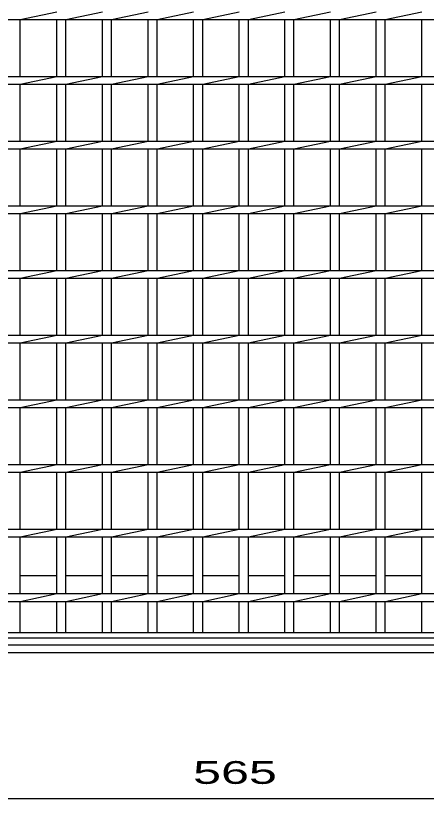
# Model space of a CAD drawing. Units: millimetres, scale not verified. Extents: x -1456 to 1385, y -1026 to 843.
# Drawn here: x -857 to -539, y -361 to 244 of the extents above; entities that cross this region are included whole.
import ezdxf
from ezdxf.enums import TextEntityAlignment as Align

# ---------------------------------------------------------------- set-up
doc = ezdxf.new("R2010")
doc.units = ezdxf.units.MM
doc.header["$LTSCALE"] = 8
for name, color, linetype, lineweight in [('16', 3, 'Continuous', 25), ('19', 6, 'Continuous', 25), ('22', 4, 'Continuous', 25)]:
    doc.layers.add(name, color=color, linetype=linetype, lineweight=lineweight)
doc.styles.add('ベクトル', font='')
doc.styles.get('ベクトル').set_extended_font_data('ベクトル')

msp = doc.modelspace()

# ---------------------------------------------------------------- linework, layer by layer
at = {"layer": '16'}
for p, q in [((-853.5, 241), (-825.2, 247)), ((-818.2, 241), (-789.9, 247)), ((-782.9, 241), (-754.6, 247)), ((-747.6, 241), (-719.3, 247)), ((-712.3, 241), (-684, 247)), ((-677, 241), (-648.7, 247)), ((-641.7, 241), (-613.4, 247)), ((-606.4, 241), (-578.1, 247)), ((-571.1, 241), (-542.8, 247)), ((-1037, 241), (-324, 241)), ((-853.5, 197), (-853.5, 241)), ((-825.2, 197), (-825.2, 241)), ((-818.2, 197), (-818.2, 241)), ((-789.9, 197), (-789.9, 241)), ((-782.9, 197), (-782.9, 241)), ((-754.6, 197), (-754.6, 241)), ((-747.6, 197), (-747.6, 241)), ((-719.3, 197), (-719.3, 241)), ((-712.3, 197), (-712.3, 241)), ((-684, 197), (-684, 241)), ((-677, 197), (-677, 241)), ((-648.7, 197), (-648.7, 241)), ((-641.7, 197), (-641.7, 241)), ((-613.4, 197), (-613.4, 241)), ((-606.4, 197), (-606.4, 241)), ((-578.1, 197), (-578.1, 241)), ((-571.1, 197), (-571.1, 241)), ((-542.8, 197), (-542.8, 241)), ((-1037, 197), (-324, 197)), ((-853.5, 191), (-825.2, 197)), ((-818.2, 191), (-789.9, 197)), ((-782.9, 191), (-754.6, 197)), ((-747.6, 191), (-719.3, 197)), ((-712.3, 191), (-684, 197)), ((-677, 191), (-648.7, 197)), ((-641.7, 191), (-613.4, 197)), ((-606.4, 191), (-578.1, 197)), ((-571.1, 191), (-542.8, 197)), ((-1037, 191), (-324, 191)), ((-853.5, 147), (-853.5, 191)), ((-825.2, 147), (-825.2, 191)), ((-818.2, 147), (-818.2, 191)), ((-789.9, 147), (-789.9, 191)), ((-782.9, 147), (-782.9, 191)), ((-754.6, 147), (-754.6, 191)), ((-747.6, 147), (-747.6, 191)), ((-719.3, 147), (-719.3, 191)), ((-712.3, 147), (-712.3, 191)), ((-684, 147), (-684, 191)), ((-677, 147), (-677, 191)), ((-648.7, 147), (-648.7, 191)), ((-641.7, 147), (-641.7, 191)), ((-613.4, 147), (-613.4, 191)), ((-606.4, 147), (-606.4, 191)), ((-578.1, 147), (-578.1, 191)), ((-571.1, 147), (-571.1, 191)), ((-542.8, 147), (-542.8, 191)), ((-1037, 147), (-324, 147)), ((-853.5, 141), (-825.2, 147)), ((-818.2, 141), (-789.9, 147)), ((-782.9, 141), (-754.6, 147)), ((-747.6, 141), (-719.3, 147)), ((-712.3, 141), (-684, 147)), ((-677, 141), (-648.7, 147)), ((-641.7, 141), (-613.4, 147)), ((-606.4, 141), (-578.1, 147)), ((-571.1, 141), (-542.8, 147)), ((-1037, 141), (-324, 141)), ((-853.5, 97), (-853.5, 141)), ((-825.2, 97), (-825.2, 141)), ((-818.2, 97), (-818.2, 141)), ((-789.9, 97), (-789.9, 141)), ((-782.9, 97), (-782.9, 141)), ((-754.6, 97), (-754.6, 141)), ((-747.6, 97), (-747.6, 141)), ((-719.3, 97), (-719.3, 141)), ((-712.3, 97), (-712.3, 141)), ((-684, 97), (-684, 141)), ((-677, 97), (-677, 141)), ((-648.7, 97), (-648.7, 141)), ((-641.7, 97), (-641.7, 141)), ((-613.4, 97), (-613.4, 141)), ((-606.4, 97), (-606.4, 141)), ((-578.1, 97), (-578.1, 141)), ((-571.1, 97), (-571.1, 141)), ((-542.8, 97), (-542.8, 141)), ((-1037, 97), (-324, 97)), ((-853.5, 91), (-825.2, 97)), ((-818.2, 91), (-789.9, 97)), ((-782.9, 91), (-754.6, 97)), ((-747.6, 91), (-719.3, 97)), ((-712.3, 91), (-684, 97)), ((-677, 91), (-648.7, 97)), ((-641.7, 91), (-613.4, 97)), ((-606.4, 91), (-578.1, 97)), ((-571.1, 91), (-542.8, 97)), ((-1037, 91), (-324, 91)), ((-853.5, 47), (-853.5, 91)), ((-825.2, 47), (-825.2, 91)), ((-818.2, 47), (-818.2, 91)), ((-789.9, 47), (-789.9, 91)), ((-782.9, 47), (-782.9, 91)), ((-754.6, 47), (-754.6, 91)), ((-747.6, 47), (-747.6, 91)), ((-719.3, 47), (-719.3, 91)), ((-712.3, 47), (-712.3, 91)), ((-684, 47), (-684, 91)), ((-677, 47), (-677, 91)), ((-648.7, 47), (-648.7, 91)), ((-641.7, 47), (-641.7, 91)), ((-613.4, 47), (-613.4, 91)), ((-606.4, 47), (-606.4, 91)), ((-578.1, 47), (-578.1, 91)), ((-571.1, 47), (-571.1, 91)), ((-542.8, 47), (-542.8, 91)), ((-1037, 47), (-324, 47)), ((-853.5, 41), (-825.2, 47)), ((-818.2, 41), (-789.9, 47)), ((-782.9, 41), (-754.6, 47)), ((-747.6, 41), (-719.3, 47)), ((-712.3, 41), (-684, 47)), ((-677, 41), (-648.7, 47)), ((-641.7, 41), (-613.4, 47)), ((-606.4, 41), (-578.1, 47)), ((-571.1, 41), (-542.8, 47)), ((-1037, 41), (-324, 41)), ((-853.5, -3), (-853.5, 41)), ((-825.2, -3), (-825.2, 41)), ((-818.2, -3), (-818.2, 41)), ((-789.9, -3), (-789.9, 41)), ((-782.9, -3), (-782.9, 41)), ((-754.6, -3), (-754.6, 41)), ((-747.6, -3), (-747.6, 41)), ((-719.3, -3), (-719.3, 41)), ((-712.3, -3), (-712.3, 41)), ((-684, -3), (-684, 41)), ((-677, -3), (-677, 41)), ((-648.7, -3), (-648.7, 41)), ((-641.7, -3), (-641.7, 41)), ((-613.4, -3), (-613.4, 41)), ((-606.4, -3), (-606.4, 41)), ((-578.1, -3), (-578.1, 41)), ((-571.1, -3), (-571.1, 41)), ((-542.8, -3), (-542.8, 41)), ((-1037, -3), (-324, -3)), ((-853.5, -9), (-825.2, -3)), ((-818.2, -9), (-789.9, -3)), ((-782.9, -9), (-754.6, -3)), ((-747.6, -9), (-719.3, -3)), ((-712.3, -9), (-684, -3)), ((-677, -9), (-648.7, -3)), ((-641.7, -9), (-613.4, -3)), ((-606.4, -9), (-578.1, -3)), ((-571.1, -9), (-542.8, -3)), ((-1037, -9), (-324, -9)), ((-853.5, -53), (-853.5, -9)), ((-825.2, -53), (-825.2, -9)), ((-818.2, -53), (-818.2, -9)), ((-789.9, -53), (-789.9, -9)), ((-782.9, -53), (-782.9, -9)), ((-754.6, -53), (-754.6, -9)), ((-747.6, -53), (-747.6, -9)), ((-719.3, -53), (-719.3, -9)), ((-712.3, -53), (-712.3, -9)), ((-684, -53), (-684, -9)), ((-677, -53), (-677, -9)), ((-648.7, -53), (-648.7, -9)), ((-641.7, -53), (-641.7, -9)), ((-613.4, -53), (-613.4, -9)), ((-606.4, -53), (-606.4, -9)), ((-578.1, -53), (-578.1, -9)), ((-571.1, -53), (-571.1, -9)), ((-542.8, -53), (-542.8, -9)), ((-1037, -53), (-324, -53)), ((-853.5, -59), (-825.2, -53)), ((-818.2, -59), (-789.9, -53)), ((-782.9, -59), (-754.6, -53)), ((-747.6, -59), (-719.3, -53)), ((-712.3, -59), (-684, -53)), ((-677, -59), (-648.7, -53)), ((-641.7, -59), (-613.4, -53)), ((-606.4, -59), (-578.1, -53)), ((-571.1, -59), (-542.8, -53)), ((-1037, -59), (-324, -59)), ((-853.5, -103), (-853.5, -59)), ((-825.2, -103), (-825.2, -59)), ((-818.2, -103), (-818.2, -59)), ((-789.9, -103), (-789.9, -59)), ((-782.9, -103), (-782.9, -59)), ((-754.6, -103), (-754.6, -59)), ((-747.6, -103), (-747.6, -59)), ((-719.3, -103), (-719.3, -59)), ((-712.3, -103), (-712.3, -59)), ((-684, -103), (-684, -59)), ((-677, -103), (-677, -59)), ((-648.7, -103), (-648.7, -59)), ((-641.7, -103), (-641.7, -59)), ((-613.4, -103), (-613.4, -59)), ((-606.4, -103), (-606.4, -59)), ((-578.1, -103), (-578.1, -59)), ((-571.1, -103), (-571.1, -59)), ((-542.8, -103), (-542.8, -59)), ((-1037, -103), (-324, -103)), ((-853.5, -109), (-825.2, -103)), ((-818.2, -109), (-789.9, -103)), ((-782.9, -109), (-754.6, -103)), ((-747.6, -109), (-719.3, -103)), ((-712.3, -109), (-684, -103)), ((-677, -109), (-648.7, -103)), ((-641.7, -109), (-613.4, -103)), ((-606.4, -109), (-578.1, -103)), ((-571.1, -109), (-542.8, -103)), ((-1037, -109), (-324, -109)), ((-853.5, -153), (-853.5, -109)), ((-825.2, -153), (-825.2, -109)), ((-818.2, -153), (-818.2, -109)), ((-789.9, -153), (-789.9, -109)), ((-782.9, -153), (-782.9, -109)), ((-754.6, -153), (-754.6, -109)), ((-747.6, -153), (-747.6, -109)), ((-719.3, -153), (-719.3, -109)), ((-712.3, -153), (-712.3, -109)), ((-684, -153), (-684, -109)), ((-677, -153), (-677, -109)), ((-648.7, -153), (-648.7, -109)), ((-641.7, -153), (-641.7, -109)), ((-613.4, -153), (-613.4, -109)), ((-606.4, -153), (-606.4, -109)), ((-578.1, -153), (-578.1, -109)), ((-571.1, -153), (-571.1, -109)), ((-542.8, -153), (-542.8, -109)), ((-1037, -153), (-324, -153)), ((-853.5, -159), (-825.2, -153)), ((-818.2, -159), (-789.9, -153)), ((-782.9, -159), (-754.6, -153)), ((-747.6, -159), (-719.3, -153)), ((-712.3, -159), (-684, -153)), ((-677, -159), (-648.7, -153)), ((-641.7, -159), (-613.4, -153)), ((-606.4, -159), (-578.1, -153)), ((-571.1, -159), (-542.8, -153)), ((-1037, -159), (-324, -159)), ((-853.5, -203), (-853.5, -159)), ((-825.2, -203), (-825.2, -159)), ((-818.2, -203), (-818.2, -159)), ((-789.9, -203), (-789.9, -159)), ((-782.9, -203), (-782.9, -159)), ((-754.6, -203), (-754.6, -159)), ((-747.6, -203), (-747.6, -159)), ((-719.3, -203), (-719.3, -159)), ((-712.3, -203), (-712.3, -159)), ((-684, -203), (-684, -159)), ((-677, -203), (-677, -159)), ((-648.7, -203), (-648.7, -159)), ((-641.7, -203), (-641.7, -159)), ((-613.4, -203), (-613.4, -159)), ((-606.4, -203), (-606.4, -159)), ((-578.1, -203), (-578.1, -159)), ((-571.1, -203), (-571.1, -159)), ((-542.8, -203), (-542.8, -159)), ((-853.5, -189), (-825.2, -189)), ((-818.2, -189), (-789.9, -189)), ((-782.9, -189), (-754.6, -189)), ((-747.6, -189), (-719.3, -189)), ((-712.3, -189), (-684, -189)), ((-677, -189), (-648.7, -189)), ((-641.7, -189), (-613.4, -189)), ((-606.4, -189), (-578.1, -189)), ((-571.1, -189), (-542.8, -189)), ((-931.1, -203), (-429.9, -203)), ((-853.5, -209), (-825.2, -203)), ((-818.2, -209), (-789.9, -203)), ((-782.9, -209), (-754.6, -203)), ((-747.6, -209), (-719.3, -203)), ((-712.3, -209), (-684, -203)), ((-677, -209), (-648.7, -203)), ((-641.7, -209), (-613.4, -203)), ((-606.4, -209), (-578.1, -203)), ((-571.1, -209), (-542.8, -203)), ((-931.1, -209), (-429.9, -209)), ((-853.5, -233), (-853.5, -209)), ((-825.2, -233), (-825.2, -209)), ((-818.2, -233), (-818.2, -209)), ((-789.9, -233), (-789.9, -209)), ((-782.9, -233), (-782.9, -209)), ((-754.6, -233), (-754.6, -209)), ((-747.6, -233), (-747.6, -209)), ((-719.3, -233), (-719.3, -209)), ((-712.3, -233), (-712.3, -209)), ((-684, -233), (-684, -209)), ((-677, -233), (-677, -209)), ((-648.7, -233), (-648.7, -209)), ((-641.7, -233), (-641.7, -209)), ((-613.4, -233), (-613.4, -209)), ((-606.4, -233), (-606.4, -209)), ((-578.1, -233), (-578.1, -209)), ((-571.1, -233), (-571.1, -209)), ((-542.8, -233), (-542.8, -209)), ((-1037, -233), (-324, -233)), ((-860.5, -233), (-853.5, -233)), ((-825.2, -233), (-818.2, -233)), ((-789.9, -233), (-782.9, -233)), ((-754.6, -233), (-747.6, -233)), ((-719.3, -233), (-712.3, -233)), ((-684, -233), (-677, -233)), ((-648.7, -233), (-641.7, -233)), ((-613.4, -233), (-606.4, -233)), ((-578.1, -233), (-571.1, -233)), ((-542.8, -233), (-535.8, -233)), ((-324, -237.5), (-1037, -237.5))]:
    msp.add_line(p, q, dxfattribs=at)
at = {"layer": '19'}
for p, q in [((-1042, -242.5), (-319, -242.5)), ((-1048, -248.5), (-313, -248.5))]:
    msp.add_line(p, q, dxfattribs=at)
at = {"layer": '22'}
msp.add_line((-962.9, -361.3), (-398.1, -361.3), dxfattribs=at)

# ---------------------------------------------------------------- texts
at = {"layer": '22', "color": 2, "style": 'ベクトル', "width": 1.65}
msp.add_text(' 565 ', height=17.6, dxfattribs=at).set_placement((-730.5, -341.3), align=Align.MIDDLE_LEFT)

doc.saveas('drawing.dxf')
